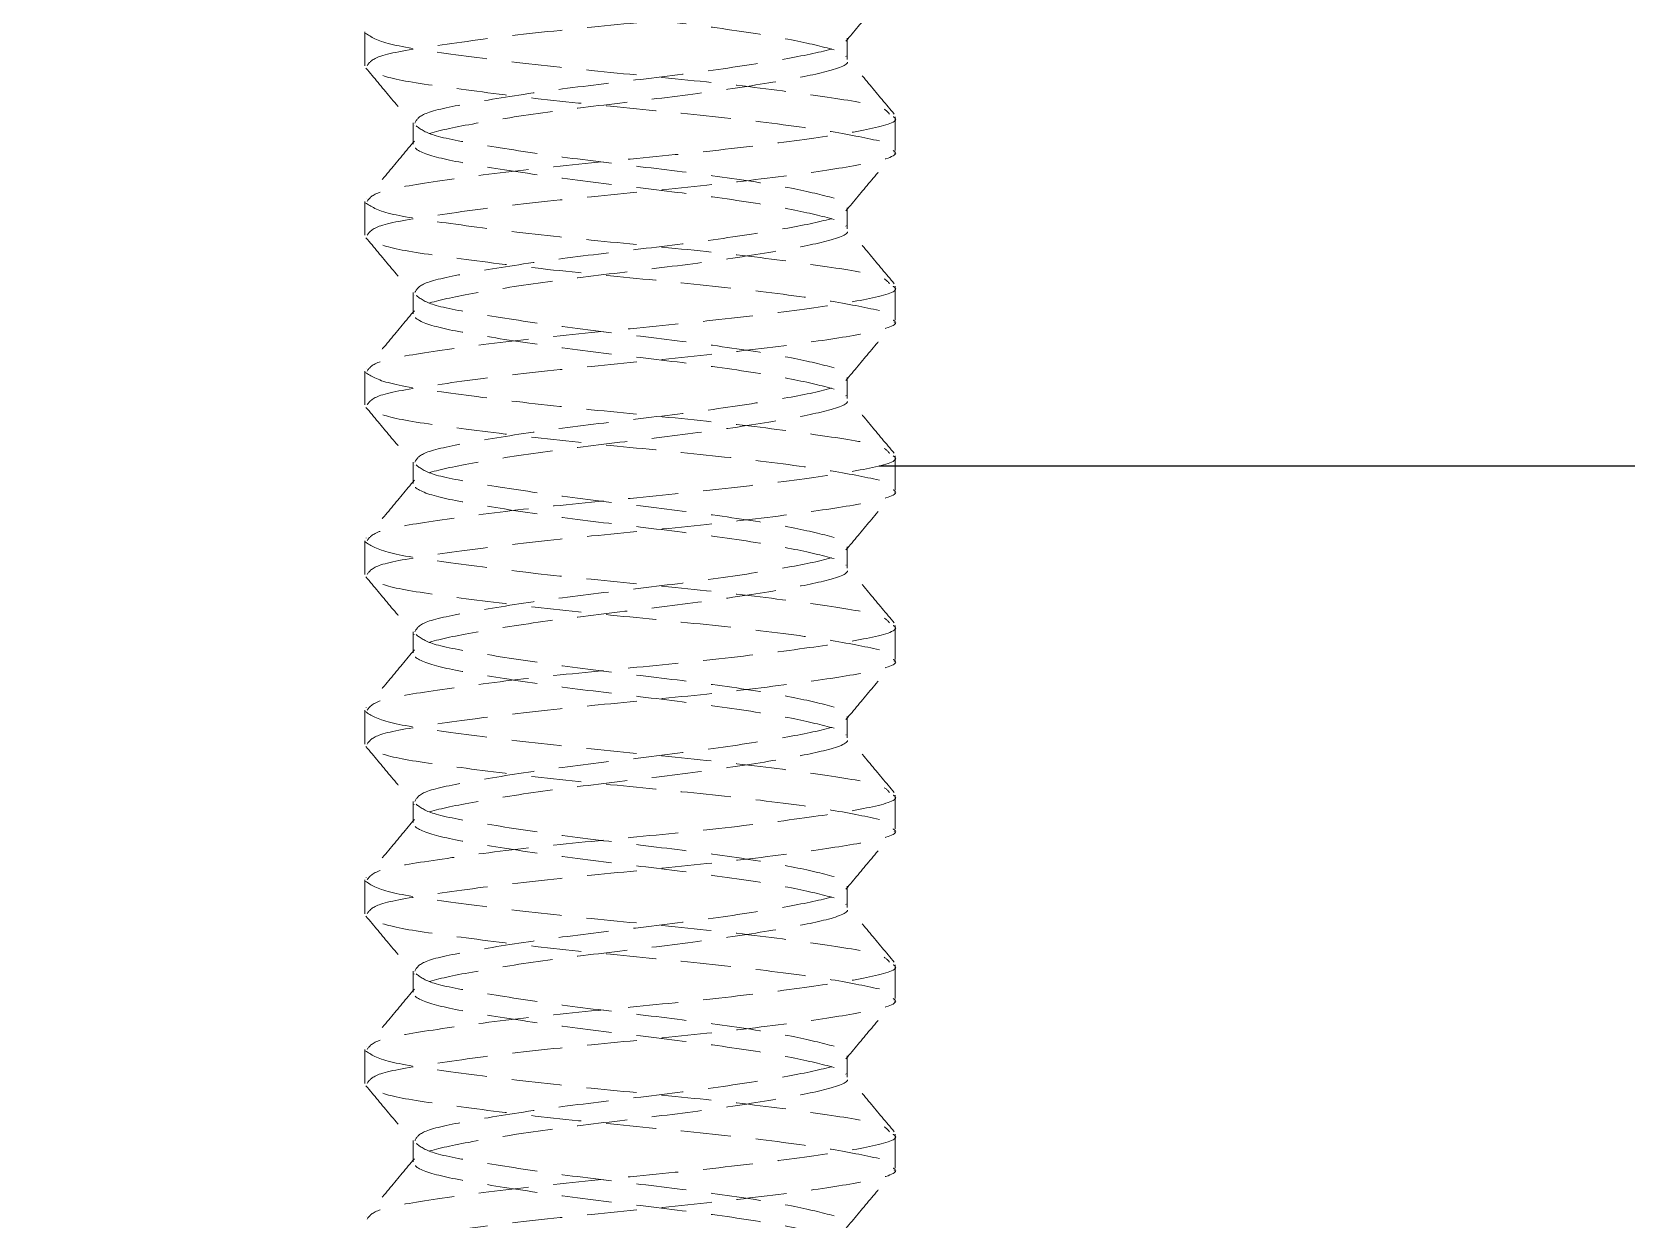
# Model space of a CAD drawing. Header units: feet. Extents: x 3965 to 4565, y 17056 to 17261.
# Drawn here: x 4391.91 to 4399.86, y 17110.84 to 17116.77 of the extents above; entities that cross this region are included whole.
import ezdxf

# ---------------------------------------------------------------- set-up
doc = ezdxf.new("R2010")
doc.units = ezdxf.units.FT
doc.header["$MEASUREMENT"] = 0
doc.linetypes.add('HIDDEN', pattern=[0.375, 0.25, -0.125])
doc.styles.add('PAPER SPACE TXT', font='technic_.ttf', dxfattribs={"height": 0.125})
doc.dimstyles.new('PAPER SPACE', dxfattribs={"dimscale": 0, "dimtxt": 0.125, "dimasz": 0.125, "dimexe": 0, "dimexo": 0.020508, "dimgap": 0.041992, "dimtad": 1, "dimdec": 4, "dimzin": 3, "dimdsep": 46, "dimlunit": 4, "dimtxsty": 'PAPER SPACE TXT', "dimcen": 0.125, "dimclrd": 1, "dimclre": 1, "dimclrt": 7, "dimadec": 0, "dimazin": 0, "dimtfac": 1, "dimtdec": 4, "dimtofl": 0, "dimtmove": 2, "dimatfit": 3, "dimfxl": 1, "dimfrac": 2, "dimtolj": 1, "dimtzin": 0, "dimarcsym": 1})

msp = doc.modelspace()

# ---------------------------------------------------------------- linework, layer by layer
at = {"color": 7, "linetype": 'HIDDEN', "lineweight": 0}
for p, q in [((4393.5711, 17116.7719), (4393.5711, 17116.603)), ((4395.9772, 17116.6347), (4395.9772, 17116.7405)), ((4393.8111, 17116.3172), (4393.8111, 17116.2113)), ((4396.2172, 17116.1796), (4396.2172, 17116.3485)), ((4393.5711, 17115.9252), (4393.5711, 17115.7563)), ((4395.9772, 17115.7879), (4395.9772, 17115.8938)), ((4393.8111, 17115.4704), (4393.8111, 17115.3646)), ((4396.2172, 17115.3329), (4396.2172, 17115.5018)), ((4393.5711, 17115.0784), (4393.5711, 17114.9095)), ((4395.9772, 17114.9412), (4395.9772, 17115.0471)), ((4396.2172, 17114.4862), (4396.2172, 17114.6551)), ((4393.8111, 17114.6237), (4393.8111, 17114.5178)), ((4393.5711, 17114.2317), (4393.5711, 17114.0628)), ((4395.9772, 17114.0945), (4395.9772, 17114.2003)), ((4393.8111, 17113.7769), (4393.8111, 17113.6711)), ((4396.2172, 17113.6394), (4396.2172, 17113.8083)), ((4393.5711, 17113.385), (4393.5711, 17113.2161)), ((4395.9772, 17113.2477), (4395.9772, 17113.3536)), ((4393.8111, 17112.9302), (4393.8111, 17112.8244)), ((4396.2172, 17112.7927), (4396.2172, 17112.9616)), ((4393.5711, 17112.5382), (4393.5711, 17112.3693)), ((4395.9772, 17112.401), (4395.9772, 17112.5068)), ((4396.2172, 17111.9459), (4396.2172, 17112.1149)), ((4393.8111, 17112.0835), (4393.8111, 17111.9776)), ((4393.5711, 17111.6915), (4393.5711, 17111.5226)), ((4395.9772, 17111.5543), (4395.9772, 17111.6601)), ((4393.8111, 17111.2367), (4393.8111, 17111.1309)), ((4396.2172, 17111.0992), (4396.2172, 17111.2681))]:
    msp.add_line(p, q, dxfattribs=at)
at = {"color": 1}
msp.add_line((4396.1361, 17114.6055), (4415.2464, 17114.6055), dxfattribs=at)
at = {"color": 7, "linetype": 'HIDDEN', "lineweight": 0}
for points, knots in [([(4395.9121, 17116.6825), (4395.85, 17116.6986), (4395.7232, 17116.7314), (4395.3671, 17116.7885), (4394.9481, 17116.8397), (4394.5179, 17116.8908), (4394.1478, 17116.9483), (4393.8893, 17116.9961), (4393.7836, 17117.0514), (4393.8484, 17117.1066), (4394.0722, 17117.1544), (4394.4192, 17117.212), (4394.8409, 17117.263), (4395.2696, 17117.3141), (4395.6433, 17117.3717), (4395.889, 17117.4193), (4395.9981, 17117.4589), (4395.9709, 17117.4793), (4395.9679, 17117.4816)], [0, 0, 0, 0, 0.064689, 0.132114, 0.197768, 0.263423, 0.330848, 0.395537, 0.462361, 0.529185, 0.593874, 0.661299, 0.726953, 0.792608, 0.860033, 0.924722, 0.991546, 1, 1, 1, 1]), ([(4393.582, 17116.603), (4393.5931, 17116.6194), (4393.6165, 17116.6537), (4393.8932, 17116.6994), (4394.3132, 17116.7571), (4394.8294, 17116.8081), (4395.3526, 17116.8592), (4395.8094, 17116.9169), (4396.1092, 17116.9644), (4396.2427, 17117.0039), (4396.2098, 17117.0242), (4396.2063, 17117.0264)], [0, 0, 0, 0, 0.111087, 0.233357, 0.360745, 0.484822, 0.608899, 0.736287, 0.858558, 0.984822, 1, 1, 1, 1]), ([(4395.971, 17116.7256), (4396.0113, 17116.7738), (4396.0917, 17116.8702), (4396.1722, 17116.9666), (4396.2125, 17117.0148)], [0, 0, 0, 0, 0.499869, 1, 1, 1, 1]), ([(4393.5726, 17116.7654), (4393.6013, 17116.7468), (4393.6576, 17116.7101), (4393.9848, 17116.6624), (4394.4342, 17116.6048), (4394.9592, 17116.5537), (4395.4755, 17116.5026), (4395.8932, 17116.4449), (4396.1551, 17116.4031), (4396.1787, 17116.3732), (4396.1882, 17116.3612)], [0, 0, 0, 0, 0.132135, 0.260089, 0.3934, 0.523245, 0.65309, 0.786401, 0.914355, 1, 1, 1, 1]), ([(4393.8199, 17116.3169), (4393.829, 17116.3333), (4393.8481, 17116.3677), (4394.0749, 17116.4135), (4394.4185, 17116.4711), (4394.8411, 17116.5222), (4395.2695, 17116.5732), (4395.6433, 17116.6309), (4395.8888, 17116.6784), (4395.998, 17116.7179), (4395.9712, 17116.7381), (4395.9684, 17116.7403)], [0, 0, 0, 0, 0.111294, 0.233537, 0.36095, 0.485017, 0.609084, 0.736497, 0.85874, 0.985017, 1, 1, 1, 1]), ([(4395.9121, 17115.8358), (4395.85, 17115.8518), (4395.7232, 17115.8846), (4395.3671, 17115.9418), (4394.9481, 17115.993), (4394.5179, 17116.044), (4394.1478, 17116.1016), (4393.8893, 17116.1494), (4393.7836, 17116.2046), (4393.8484, 17116.2598), (4394.0722, 17116.3076), (4394.4192, 17116.3652), (4394.8409, 17116.4163), (4395.2696, 17116.4674), (4395.6433, 17116.525), (4395.889, 17116.5726), (4395.9981, 17116.6122), (4395.9709, 17116.6326), (4395.9679, 17116.6349)], [0, 0, 0, 0, 0.064689, 0.132114, 0.197768, 0.263423, 0.330848, 0.395537, 0.462361, 0.529185, 0.593874, 0.661299, 0.726953, 0.792608, 0.860033, 0.924722, 0.991546, 1, 1, 1, 1]), ([(4396.2119, 17116.3614), (4396.1716, 17116.4095), (4396.0912, 17116.5057), (4396.0109, 17116.602), (4395.9707, 17116.6501)], [0, 0, 0, 0, 0.500108, 1, 1, 1, 1]), ([(4393.5763, 17116.5908), (4393.6164, 17116.5427), (4393.6968, 17116.4465), (4393.7771, 17116.3503), (4393.8172, 17116.3022)], [0, 0, 0, 0, 0.500091, 1, 1, 1, 1]), ([(4396.1376, 17116.2276), (4396.0618, 17116.2437), (4395.9071, 17116.2764), (4395.4718, 17116.3336), (4394.9602, 17116.3848), (4394.4337, 17116.4358), (4393.9855, 17116.4935), (4393.6667, 17116.5395), (4393.612, 17116.5742), (4393.5857, 17116.5908)], [0, 0, 0, 0, 0.1420552, 0.290056, 0.4342099, 0.5783639, 0.7263646, 0.8684198, 1, 1, 1, 1]), ([(4396.2063, 17116.3485), (4396.2098, 17116.3464), (4396.2427, 17116.326), (4396.1092, 17116.2866), (4395.8094, 17116.239), (4395.3526, 17116.1814), (4394.8294, 17116.1303), (4394.3132, 17116.0792), (4393.8932, 17116.0216), (4393.6165, 17115.9759), (4393.5931, 17115.9415), (4393.582, 17115.9252)], [0, 0, 0, 0, 0.015178, 0.141442, 0.263713, 0.391101, 0.515178, 0.639255, 0.766643, 0.888913, 1, 1, 1, 1]), ([(4393.8175, 17116.2267), (4393.7774, 17116.1786), (4393.6971, 17116.0823), (4393.6166, 17115.9861), (4393.5764, 17115.938)], [0, 0, 0, 0, 0.499902, 1, 1, 1, 1]), ([(4395.9121, 17115.9416), (4395.85, 17115.9577), (4395.7233, 17115.9905), (4395.3671, 17116.0476), (4394.9482, 17116.0988), (4394.5171, 17116.1499), (4394.1506, 17116.2075), (4393.8914, 17116.253), (4393.847, 17116.2872), (4393.826, 17116.3033)], [0, 0, 0, 0, 0.142624, 0.29128, 0.436033, 0.580785, 0.729441, 0.872065, 1, 1, 1, 1]), ([(4393.582, 17115.7563), (4393.5931, 17115.7726), (4393.6165, 17115.807), (4393.8932, 17115.8527), (4394.3132, 17115.9103), (4394.8294, 17115.9614), (4395.3526, 17116.0125), (4395.8094, 17116.0701), (4396.1092, 17116.1177), (4396.2427, 17116.1571), (4396.2098, 17116.1775), (4396.2063, 17116.1796)], [0, 0, 0, 0, 0.111087, 0.233357, 0.360745, 0.484822, 0.608899, 0.736287, 0.858558, 0.984822, 1, 1, 1, 1]), ([(4395.971, 17115.8788), (4396.0113, 17115.927), (4396.0917, 17116.0235), (4396.1722, 17116.1198), (4396.2125, 17116.168)], [0, 0, 0, 0, 0.4998643, 1, 1, 1, 1]), ([(4393.5726, 17115.9186), (4393.6013, 17115.9), (4393.6576, 17115.8634), (4393.9848, 17115.8156), (4394.4342, 17115.758), (4394.9592, 17115.7069), (4395.4755, 17115.6559), (4395.8932, 17115.5982), (4396.1551, 17115.5564), (4396.1787, 17115.5264), (4396.1882, 17115.5144)], [0, 0, 0, 0, 0.132135, 0.26009, 0.3934, 0.523245, 0.65309, 0.7864, 0.914355, 1, 1, 1, 1]), ([(4393.8199, 17115.4702), (4393.829, 17115.4866), (4393.8481, 17115.5209), (4394.0749, 17115.5667), (4394.4185, 17115.6243), (4394.8411, 17115.6754), (4395.2695, 17115.7265), (4395.6433, 17115.7841), (4395.8888, 17115.8317), (4395.998, 17115.8711), (4395.9712, 17115.8914), (4395.9684, 17115.8936)], [0, 0, 0, 0, 0.111294, 0.233537, 0.36095, 0.485017, 0.609084, 0.736497, 0.85874, 0.985017, 1, 1, 1, 1]), ([(4395.9121, 17114.989), (4395.85, 17115.0051), (4395.7232, 17115.0379), (4395.3671, 17115.095), (4394.9481, 17115.1462), (4394.5179, 17115.1973), (4394.1478, 17115.2549), (4393.8893, 17115.3027), (4393.7836, 17115.3579), (4393.8484, 17115.4131), (4394.0722, 17115.4609), (4394.4192, 17115.5185), (4394.8409, 17115.5696), (4395.2696, 17115.6206), (4395.6433, 17115.6783), (4395.889, 17115.7259), (4395.9981, 17115.7654), (4395.9709, 17115.7859), (4395.9679, 17115.7881)], [0, 0, 0, 0, 0.064689, 0.132114, 0.197768, 0.263423, 0.330848, 0.395537, 0.462361, 0.529185, 0.593874, 0.661299, 0.726953, 0.792608, 0.860033, 0.924722, 0.991546, 1, 1, 1, 1]), ([(4396.2119, 17115.5146), (4396.1716, 17115.5628), (4396.0912, 17115.659), (4396.0109, 17115.7552), (4395.9707, 17115.8034)], [0, 0, 0, 0, 0.500098, 1, 1, 1, 1]), ([(4393.5763, 17115.7441), (4393.6164, 17115.696), (4393.6968, 17115.5998), (4393.7771, 17115.5036), (4393.8172, 17115.4555)], [0, 0, 0, 0, 0.500086, 1, 1, 1, 1]), ([(4396.1376, 17115.3809), (4396.0618, 17115.3969), (4395.9071, 17115.4297), (4395.4718, 17115.4869), (4394.9602, 17115.5381), (4394.4337, 17115.5891), (4393.9855, 17115.6467), (4393.6667, 17115.6928), (4393.612, 17115.7274), (4393.5857, 17115.7441)], [0, 0, 0, 0, 0.142055, 0.290056, 0.43421, 0.578364, 0.726365, 0.86842, 1, 1, 1, 1]), ([(4396.2063, 17115.5018), (4396.2098, 17115.4996), (4396.2427, 17115.4793), (4396.1092, 17115.4399), (4395.8094, 17115.3923), (4395.3526, 17115.3346), (4394.8294, 17115.2836), (4394.3132, 17115.2325), (4393.8932, 17115.1749), (4393.6165, 17115.1291), (4393.5931, 17115.0948), (4393.582, 17115.0784)], [0, 0, 0, 0, 0.015178, 0.141442, 0.263713, 0.391101, 0.515178, 0.639255, 0.766642, 0.888913, 1, 1, 1, 1]), ([(4395.9121, 17115.0949), (4395.85, 17115.1109), (4395.7233, 17115.1437), (4395.3671, 17115.2009), (4394.9482, 17115.2521), (4394.5171, 17115.3031), (4394.1506, 17115.3607), (4393.8914, 17115.4063), (4393.847, 17115.4404), (4393.826, 17115.4565)], [0, 0, 0, 0, 0.142624, 0.29128, 0.436033, 0.580786, 0.729441, 0.872065, 1, 1, 1, 1]), ([(4393.8175, 17115.38), (4393.7774, 17115.3319), (4393.6971, 17115.2356), (4393.6166, 17115.1394), (4393.5764, 17115.0913)], [0, 0, 0, 0, 0.499897, 1, 1, 1, 1]), ([(4393.582, 17114.9095), (4393.5931, 17114.9259), (4393.6165, 17114.9602), (4393.8932, 17115.006), (4394.3132, 17115.0636), (4394.8294, 17115.1147), (4395.3526, 17115.1657), (4395.8094, 17115.2234), (4396.1092, 17115.2709), (4396.2427, 17115.3104), (4396.2098, 17115.3307), (4396.2063, 17115.3329)], [0, 0, 0, 0, 0.111087, 0.233357, 0.360745, 0.484822, 0.608899, 0.736287, 0.858558, 0.984822, 1, 1, 1, 1]), ([(4395.971, 17115.0321), (4396.0113, 17115.0803), (4396.0917, 17115.1767), (4396.1722, 17115.2731), (4396.2125, 17115.3213)], [0, 0, 0, 0, 0.499874, 1, 1, 1, 1]), ([(4393.5726, 17115.0719), (4393.6013, 17115.0533), (4393.6576, 17115.0167), (4393.9848, 17114.9689), (4394.4342, 17114.9113), (4394.9592, 17114.8602), (4395.4755, 17114.8091), (4395.8932, 17114.7514), (4396.1551, 17114.7096), (4396.1787, 17114.6797), (4396.1882, 17114.6677)], [0, 0, 0, 0, 0.132135, 0.260089, 0.3934, 0.523245, 0.65309, 0.786401, 0.914355, 1, 1, 1, 1]), ([(4393.8199, 17114.6235), (4393.829, 17114.6398), (4393.8481, 17114.6742), (4394.0749, 17114.72), (4394.4185, 17114.7776), (4394.8411, 17114.8287), (4395.2695, 17114.8797), (4395.6433, 17114.9374), (4395.8888, 17114.985), (4395.998, 17115.0244), (4395.9712, 17115.0447), (4395.9684, 17115.0468)], [0, 0, 0, 0, 0.111294, 0.233537, 0.36095, 0.485017, 0.609084, 0.736497, 0.85874, 0.985017, 1, 1, 1, 1]), ([(4396.2119, 17114.6679), (4396.1716, 17114.716), (4396.0912, 17114.8122), (4396.0109, 17114.9085), (4395.9707, 17114.9566)], [0, 0, 0, 0, 0.500108, 1, 1, 1, 1]), ([(4393.5763, 17114.8973), (4393.6164, 17114.8492), (4393.6968, 17114.753), (4393.7771, 17114.6568), (4393.8172, 17114.6087)], [0, 0, 0, 0, 0.500091, 1, 1, 1, 1]), ([(4396.1376, 17114.5341), (4396.0618, 17114.5502), (4395.9071, 17114.583), (4395.4718, 17114.6401), (4394.9602, 17114.6913), (4394.4337, 17114.7424), (4393.9855, 17114.8), (4393.6667, 17114.846), (4393.612, 17114.8807), (4393.5857, 17114.8974)], [0, 0, 0, 0, 0.1420552, 0.290056, 0.4342099, 0.5783639, 0.7263646, 0.8684198, 1, 1, 1, 1]), ([(4395.9121, 17114.1423), (4395.85, 17114.1583), (4395.7232, 17114.1911), (4395.3671, 17114.2483), (4394.9481, 17114.2995), (4394.5179, 17114.3505), (4394.1478, 17114.4081), (4393.8893, 17114.4559), (4393.7836, 17114.5111), (4393.8484, 17114.5664), (4394.0722, 17114.6142), (4394.4192, 17114.6717), (4394.8409, 17114.7228), (4395.2696, 17114.7739), (4395.6433, 17114.8315), (4395.889, 17114.8791), (4395.9981, 17114.9187), (4395.9709, 17114.9391), (4395.9679, 17114.9414)], [0, 0, 0, 0, 0.064689, 0.132114, 0.197768, 0.263423, 0.330848, 0.395537, 0.462361, 0.529185, 0.593874, 0.661299, 0.726953, 0.792608, 0.860033, 0.924722, 0.991546, 1, 1, 1, 1]), ([(4396.2063, 17114.6551), (4396.2098, 17114.6529), (4396.2427, 17114.6326), (4396.1092, 17114.5931), (4395.8094, 17114.5456), (4395.3526, 17114.4879), (4394.8294, 17114.4368), (4394.3132, 17114.3858), (4393.8932, 17114.3281), (4393.6165, 17114.2824), (4393.5931, 17114.2481), (4393.582, 17114.2317)], [0, 0, 0, 0, 0.015178, 0.141442, 0.263713, 0.391101, 0.515178, 0.639255, 0.766643, 0.888913, 1, 1, 1, 1]), ([(4395.9121, 17114.2481), (4395.85, 17114.2642), (4395.7233, 17114.297), (4395.3671, 17114.3541), (4394.9482, 17114.4053), (4394.5171, 17114.4564), (4394.1506, 17114.514), (4393.8914, 17114.5596), (4393.847, 17114.5937), (4393.826, 17114.6098)], [0, 0, 0, 0, 0.142624, 0.29128, 0.436033, 0.580785, 0.729441, 0.872065, 1, 1, 1, 1]), ([(4393.8175, 17114.5333), (4393.7774, 17114.4851), (4393.6971, 17114.3889), (4393.6166, 17114.2927), (4393.5764, 17114.2445)], [0, 0, 0, 0, 0.499902, 1, 1, 1, 1]), ([(4393.582, 17114.0628), (4393.5931, 17114.0791), (4393.6165, 17114.1135), (4393.8932, 17114.1592), (4394.3132, 17114.2168), (4394.8294, 17114.2679), (4395.3526, 17114.319), (4395.8094, 17114.3766), (4396.1092, 17114.4242), (4396.2427, 17114.4636), (4396.2098, 17114.484), (4396.2063, 17114.4862)], [0, 0, 0, 0, 0.111087, 0.233357, 0.360745, 0.484822, 0.608899, 0.736287, 0.858558, 0.984822, 1, 1, 1, 1]), ([(4395.971, 17114.1854), (4396.0113, 17114.2336), (4396.0917, 17114.33), (4396.1722, 17114.4264), (4396.2125, 17114.4745)], [0, 0, 0, 0, 0.4998643, 1, 1, 1, 1]), ([(4393.5726, 17114.2252), (4393.6013, 17114.2065), (4393.6576, 17114.1699), (4393.9848, 17114.1221), (4394.4342, 17114.0645), (4394.9592, 17114.0135), (4395.4755, 17113.9624), (4395.8932, 17113.9047), (4396.1551, 17113.8629), (4396.1787, 17113.833), (4396.1882, 17113.821)], [0, 0, 0, 0, 0.1321348, 0.2600896, 0.3933997, 0.523245, 0.6530903, 0.7864005, 0.9143554, 1, 1, 1, 1]), ([(4393.8199, 17113.7767), (4393.829, 17113.7931), (4393.8481, 17113.8274), (4394.0749, 17113.8733), (4394.4185, 17113.9308), (4394.8411, 17113.9819), (4395.2695, 17114.033), (4395.6433, 17114.0906), (4395.8888, 17114.1382), (4395.998, 17114.1776), (4395.9712, 17114.1979), (4395.9684, 17114.2001)], [0, 0, 0, 0, 0.111294, 0.233537, 0.36095, 0.485017, 0.609084, 0.736497, 0.85874, 0.985017, 1, 1, 1, 1]), ([(4395.9121, 17113.2956), (4395.85, 17113.3116), (4395.7232, 17113.3444), (4395.3671, 17113.4015), (4394.9481, 17113.4527), (4394.5179, 17113.5038), (4394.1478, 17113.5614), (4393.8893, 17113.6092), (4393.7836, 17113.6644), (4393.8484, 17113.7196), (4394.0722, 17113.7674), (4394.4192, 17113.825), (4394.8409, 17113.8761), (4395.2696, 17113.9272), (4395.6433, 17113.9848), (4395.889, 17114.0324), (4395.9981, 17114.0719), (4395.9709, 17114.0924), (4395.9679, 17114.0947)], [0, 0, 0, 0, 0.064689, 0.132114, 0.197768, 0.263423, 0.330848, 0.395537, 0.462361, 0.529185, 0.593874, 0.661299, 0.726953, 0.792608, 0.860033, 0.924722, 0.991546, 1, 1, 1, 1]), ([(4396.2119, 17113.8212), (4396.1716, 17113.8693), (4396.0912, 17113.9655), (4396.0109, 17114.0618), (4395.9707, 17114.1099)], [0, 0, 0, 0, 0.500098, 1, 1, 1, 1]), ([(4393.5763, 17114.0506), (4393.6164, 17114.0025), (4393.6968, 17113.9063), (4393.7771, 17113.8101), (4393.8172, 17113.762)], [0, 0, 0, 0, 0.500086, 1, 1, 1, 1]), ([(4396.1376, 17113.6874), (4396.0618, 17113.7034), (4395.9071, 17113.7362), (4395.4718, 17113.7934), (4394.9602, 17113.8446), (4394.4337, 17113.8956), (4393.9855, 17113.9533), (4393.6667, 17113.9993), (4393.612, 17114.0339), (4393.5857, 17114.0506)], [0, 0, 0, 0, 0.142055, 0.290056, 0.43421, 0.578364, 0.726365, 0.86842, 1, 1, 1, 1]), ([(4396.2063, 17113.8083), (4396.2098, 17113.8062), (4396.2427, 17113.7858), (4396.1092, 17113.7464), (4395.8094, 17113.6988), (4395.3526, 17113.6412), (4394.8294, 17113.5901), (4394.3132, 17113.539), (4393.8932, 17113.4814), (4393.6165, 17113.4356), (4393.5931, 17113.4013), (4393.582, 17113.385)], [0, 0, 0, 0, 0.015178, 0.141442, 0.263713, 0.391101, 0.515178, 0.639255, 0.766642, 0.888913, 1, 1, 1, 1]), ([(4395.9121, 17113.4014), (4395.85, 17113.4174), (4395.7233, 17113.4502), (4395.3671, 17113.5074), (4394.9482, 17113.5586), (4394.5171, 17113.6096), (4394.1506, 17113.6672), (4393.8914, 17113.7128), (4393.847, 17113.7469), (4393.826, 17113.7631)], [0, 0, 0, 0, 0.142624, 0.29128, 0.436033, 0.580786, 0.729441, 0.872065, 1, 1, 1, 1]), ([(4393.8175, 17113.6865), (4393.7774, 17113.6384), (4393.6971, 17113.5421), (4393.6166, 17113.4459), (4393.5764, 17113.3978)], [0, 0, 0, 0, 0.499897, 1, 1, 1, 1]), ([(4393.582, 17113.2161), (4393.5931, 17113.2324), (4393.6165, 17113.2667), (4393.8932, 17113.3125), (4394.3132, 17113.3701), (4394.8294, 17113.4212), (4395.3526, 17113.4722), (4395.8094, 17113.5299), (4396.1092, 17113.5775), (4396.2427, 17113.6169), (4396.2098, 17113.6372), (4396.2063, 17113.6394)], [0, 0, 0, 0, 0.111087, 0.233357, 0.360745, 0.484822, 0.608899, 0.736287, 0.858558, 0.984822, 1, 1, 1, 1]), ([(4395.971, 17113.3386), (4396.0113, 17113.3868), (4396.0917, 17113.4833), (4396.1722, 17113.5796), (4396.2125, 17113.6278)], [0, 0, 0, 0, 0.499874, 1, 1, 1, 1]), ([(4393.5726, 17113.3784), (4393.6013, 17113.3598), (4393.6576, 17113.3232), (4393.9848, 17113.2754), (4394.4342, 17113.2178), (4394.9592, 17113.1667), (4395.4755, 17113.1157), (4395.8932, 17113.058), (4396.1551, 17113.0162), (4396.1787, 17112.9862), (4396.1882, 17112.9742)], [0, 0, 0, 0, 0.132135, 0.260089, 0.3934, 0.523245, 0.65309, 0.786401, 0.914355, 1, 1, 1, 1]), ([(4393.8199, 17112.93), (4393.829, 17112.9463), (4393.8481, 17112.9807), (4394.0749, 17113.0265), (4394.4185, 17113.0841), (4394.8411, 17113.1352), (4395.2695, 17113.1863), (4395.6433, 17113.2439), (4395.8888, 17113.2915), (4395.998, 17113.3309), (4395.9712, 17113.3512), (4395.9684, 17113.3533)], [0, 0, 0, 0, 0.111294, 0.233537, 0.36095, 0.485017, 0.609084, 0.736497, 0.85874, 0.985017, 1, 1, 1, 1]), ([(4396.1376, 17112.8406), (4396.0618, 17112.8567), (4395.9071, 17112.8895), (4395.4718, 17112.9466), (4394.9602, 17112.9978), (4394.4337, 17113.0489), (4393.9855, 17113.1065), (4393.6667, 17113.1525), (4393.612, 17113.1872), (4393.5857, 17113.2039)], [0, 0, 0, 0, 0.1420552, 0.290056, 0.4342099, 0.5783639, 0.7263646, 0.8684198, 1, 1, 1, 1]), ([(4395.9121, 17112.4488), (4395.85, 17112.4649), (4395.7232, 17112.4977), (4395.3671, 17112.5548), (4394.9481, 17112.606), (4394.5179, 17112.6571), (4394.1478, 17112.7146), (4393.8893, 17112.7624), (4393.7836, 17112.8177), (4393.8484, 17112.8729), (4394.0722, 17112.9207), (4394.4192, 17112.9783), (4394.8409, 17113.0294), (4395.2696, 17113.0804), (4395.6433, 17113.1381), (4395.889, 17113.1856), (4395.9981, 17113.2252), (4395.9709, 17113.2456), (4395.9679, 17113.2479)], [0, 0, 0, 0, 0.0646892, 0.132114, 0.1977685, 0.263423, 0.3308477, 0.3955368, 0.4623609, 0.529185, 0.5938741, 0.6612989, 0.7269535, 0.7926079, 0.8600328, 0.9247219, 0.9915459, 1, 1, 1, 1]), ([(4396.2119, 17112.9744), (4396.1716, 17113.0225), (4396.0912, 17113.1188), (4396.0109, 17113.215), (4395.9707, 17113.2631)], [0, 0, 0, 0, 0.500108, 1, 1, 1, 1]), ([(4393.5763, 17113.2038), (4393.6164, 17113.1557), (4393.6968, 17113.0596), (4393.7771, 17112.9634), (4393.8172, 17112.9153)], [0, 0, 0, 0, 0.500086, 1, 1, 1, 1]), ([(4396.2063, 17112.9616), (4396.2098, 17112.9594), (4396.2427, 17112.9391), (4396.1092, 17112.8996), (4395.8094, 17112.8521), (4395.3526, 17112.7944), (4394.8294, 17112.7434), (4394.3132, 17112.6923), (4393.8932, 17112.6347), (4393.6165, 17112.5889), (4393.5931, 17112.5546), (4393.582, 17112.5382)], [0, 0, 0, 0, 0.015178, 0.141442, 0.263713, 0.391101, 0.515178, 0.639255, 0.766643, 0.888913, 1, 1, 1, 1]), ([(4395.9121, 17112.5547), (4395.85, 17112.5707), (4395.7233, 17112.6035), (4395.3671, 17112.6606), (4394.9482, 17112.7119), (4394.5171, 17112.7629), (4394.1506, 17112.8205), (4393.8914, 17112.8661), (4393.847, 17112.9002), (4393.826, 17112.9163)], [0, 0, 0, 0, 0.142624, 0.29128, 0.436033, 0.580785, 0.729441, 0.872065, 1, 1, 1, 1]), ([(4393.8175, 17112.8398), (4393.7774, 17112.7917), (4393.6971, 17112.6954), (4393.6166, 17112.5992), (4393.5764, 17112.5511)], [0, 0, 0, 0, 0.499902, 1, 1, 1, 1]), ([(4393.582, 17112.3693), (4393.5931, 17112.3857), (4393.6165, 17112.42), (4393.8932, 17112.4657), (4394.3132, 17112.5234), (4394.8294, 17112.5744), (4395.3526, 17112.6255), (4395.8094, 17112.6832), (4396.1092, 17112.7307), (4396.2427, 17112.7702), (4396.2098, 17112.7905), (4396.2063, 17112.7927)], [0, 0, 0, 0, 0.111087, 0.233358, 0.360745, 0.484822, 0.608899, 0.736287, 0.858558, 0.984822, 1, 1, 1, 1]), ([(4395.971, 17112.4919), (4396.0113, 17112.5401), (4396.0917, 17112.6365), (4396.1722, 17112.7329), (4396.2125, 17112.7811)], [0, 0, 0, 0, 0.4998643, 1, 1, 1, 1]), ([(4393.5726, 17112.5317), (4393.6013, 17112.5131), (4393.6576, 17112.4764), (4393.9848, 17112.4287), (4394.4342, 17112.3711), (4394.9592, 17112.32), (4395.4755, 17112.2689), (4395.8932, 17112.2112), (4396.1551, 17112.1694), (4396.1787, 17112.1395), (4396.1882, 17112.1275)], [0, 0, 0, 0, 0.1321348, 0.2600896, 0.3933997, 0.523245, 0.6530903, 0.7864005, 0.9143554, 1, 1, 1, 1]), ([(4393.8199, 17112.0832), (4393.829, 17112.0996), (4393.8481, 17112.134), (4394.0749, 17112.1798), (4394.4185, 17112.2374), (4394.8411, 17112.2884), (4395.2695, 17112.3395), (4395.6433, 17112.3972), (4395.8888, 17112.4448), (4395.998, 17112.4841), (4395.9712, 17112.5045), (4395.9684, 17112.5066)], [0, 0, 0, 0, 0.111294, 0.233537, 0.36095, 0.485017, 0.609084, 0.736497, 0.85874, 0.985017, 1, 1, 1, 1]), ([(4396.2119, 17112.1277), (4396.1716, 17112.1758), (4396.0912, 17112.272), (4396.0109, 17112.3683), (4395.9707, 17112.4164)], [0, 0, 0, 0, 0.500098, 1, 1, 1, 1]), ([(4393.5763, 17112.3571), (4393.6164, 17112.309), (4393.6968, 17112.2128), (4393.7771, 17112.1166), (4393.8172, 17112.0685)], [0, 0, 0, 0, 0.500086, 1, 1, 1, 1]), ([(4396.1376, 17111.9939), (4396.0618, 17112.01), (4395.9071, 17112.0427), (4395.4718, 17112.0999), (4394.9602, 17112.1511), (4394.4337, 17112.2021), (4393.9855, 17112.2598), (4393.6667, 17112.3058), (4393.612, 17112.3405), (4393.5857, 17112.3571)], [0, 0, 0, 0, 0.142055, 0.290056, 0.43421, 0.578364, 0.726365, 0.86842, 1, 1, 1, 1]), ([(4395.9121, 17111.6021), (4395.85, 17111.6181), (4395.7232, 17111.6509), (4395.3671, 17111.7081), (4394.9481, 17111.7593), (4394.5179, 17111.8103), (4394.1478, 17111.8679), (4393.8893, 17111.9157), (4393.7836, 17111.9709), (4393.8484, 17112.0261), (4394.0722, 17112.074), (4394.4192, 17112.1315), (4394.8409, 17112.1826), (4395.2696, 17112.2337), (4395.6433, 17112.2913), (4395.889, 17112.3389), (4395.9981, 17112.3784), (4395.9709, 17112.3989), (4395.9679, 17112.4012)], [0, 0, 0, 0, 0.064689, 0.132114, 0.197768, 0.263423, 0.330848, 0.395537, 0.462361, 0.529185, 0.593874, 0.661299, 0.726953, 0.792608, 0.860033, 0.924722, 0.991546, 1, 1, 1, 1]), ([(4396.2063, 17112.1149), (4396.2098, 17112.1127), (4396.2427, 17112.0923), (4396.1092, 17112.0529), (4395.8094, 17112.0053), (4395.3526, 17111.9477), (4394.8294, 17111.8966), (4394.3132, 17111.8455), (4393.8932, 17111.7879), (4393.6165, 17111.7422), (4393.5931, 17111.7078), (4393.582, 17111.6915)], [0, 0, 0, 0, 0.015178, 0.141442, 0.263713, 0.391101, 0.515178, 0.639255, 0.766642, 0.888913, 1, 1, 1, 1]), ([(4395.9121, 17111.7079), (4395.85, 17111.724), (4395.7233, 17111.7568), (4395.3671, 17111.8139), (4394.9482, 17111.8651), (4394.5171, 17111.9162), (4394.1506, 17111.9738), (4393.8914, 17112.0193), (4393.847, 17112.0535), (4393.826, 17112.0696)], [0, 0, 0, 0, 0.142624, 0.29128, 0.436033, 0.580786, 0.729441, 0.872065, 1, 1, 1, 1]), ([(4393.8175, 17111.993), (4393.7774, 17111.9449), (4393.6971, 17111.8486), (4393.6166, 17111.7524), (4393.5764, 17111.7043)], [0, 0, 0, 0, 0.499892, 1, 1, 1, 1]), ([(4393.582, 17111.5226), (4393.5931, 17111.5389), (4393.6165, 17111.5733), (4393.8932, 17111.619), (4394.3132, 17111.6766), (4394.8294, 17111.7277), (4395.3526, 17111.7788), (4395.8094, 17111.8364), (4396.1092, 17111.884), (4396.2427, 17111.9234), (4396.2098, 17111.9438), (4396.2063, 17111.9459)], [0, 0, 0, 0, 0.111087, 0.233357, 0.360745, 0.484822, 0.608899, 0.736287, 0.858558, 0.984822, 1, 1, 1, 1]), ([(4395.971, 17111.6451), (4396.0113, 17111.6933), (4396.0917, 17111.7898), (4396.1722, 17111.8861), (4396.2125, 17111.9343)], [0, 0, 0, 0, 0.499874, 1, 1, 1, 1]), ([(4393.5726, 17111.6849), (4393.6013, 17111.6663), (4393.6576, 17111.6297), (4393.9848, 17111.5819), (4394.4342, 17111.5243), (4394.9592, 17111.4732), (4395.4755, 17111.4222), (4395.8932, 17111.3645), (4396.1551, 17111.3227), (4396.1787, 17111.2927), (4396.1882, 17111.2807)], [0, 0, 0, 0, 0.132135, 0.260089, 0.3934, 0.523245, 0.65309, 0.786401, 0.914355, 1, 1, 1, 1]), ([(4393.8199, 17111.2365), (4393.829, 17111.2529), (4393.8481, 17111.2872), (4394.0749, 17111.333), (4394.4185, 17111.3906), (4394.8411, 17111.4417), (4395.2695, 17111.4928), (4395.6433, 17111.5504), (4395.8888, 17111.598), (4395.998, 17111.6374), (4395.9712, 17111.6577), (4395.9684, 17111.6599)], [0, 0, 0, 0, 0.111294, 0.233537, 0.36095, 0.485017, 0.609084, 0.736497, 0.85874, 0.985017, 1, 1, 1, 1]), ([(4395.9121, 17110.7553), (4395.85, 17110.7714), (4395.7232, 17110.8042), (4395.3671, 17110.8613), (4394.9481, 17110.9125), (4394.5179, 17110.9636), (4394.1478, 17111.0212), (4393.8893, 17111.069), (4393.7836, 17111.1242), (4393.8484, 17111.1794), (4394.0722, 17111.2272), (4394.4192, 17111.2848), (4394.8409, 17111.3359), (4395.2696, 17111.3869), (4395.6433, 17111.4446), (4395.889, 17111.4922), (4395.9981, 17111.5317), (4395.9709, 17111.5522), (4395.9679, 17111.5544)], [0, 0, 0, 0, 0.0646892, 0.132114, 0.1977684, 0.263423, 0.3308477, 0.3955368, 0.4623609, 0.529185, 0.5938741, 0.6612989, 0.7269535, 0.7926079, 0.8600328, 0.9247219, 0.9915459, 1, 1, 1, 1]), ([(4396.2119, 17111.281), (4396.1716, 17111.3291), (4396.0912, 17111.4253), (4396.0109, 17111.5215), (4395.9707, 17111.5697)], [0, 0, 0, 0, 0.500098, 1, 1, 1, 1]), ([(4393.5763, 17111.5104), (4393.6164, 17111.4623), (4393.6968, 17111.3661), (4393.7771, 17111.2699), (4393.8172, 17111.2218)], [0, 0, 0, 0, 0.500086, 1, 1, 1, 1]), ([(4396.1376, 17111.1472), (4396.0618, 17111.1632), (4395.9071, 17111.196), (4395.4718, 17111.2532), (4394.9602, 17111.3044), (4394.4337, 17111.3554), (4393.9855, 17111.413), (4393.6667, 17111.4591), (4393.612, 17111.4937), (4393.5857, 17111.5104)], [0, 0, 0, 0, 0.1420552, 0.290056, 0.4342099, 0.5783639, 0.7263646, 0.8684198, 1, 1, 1, 1]), ([(4396.2063, 17111.2681), (4396.2098, 17111.2659), (4396.2427, 17111.2456), (4396.1092, 17111.2062), (4395.8094, 17111.1586), (4395.3526, 17111.1009), (4394.8294, 17111.0499), (4394.3132, 17110.9988), (4393.8932, 17110.9412), (4393.6165, 17110.8954), (4393.5931, 17110.8611), (4393.582, 17110.8447)], [0, 0, 0, 0, 0.015178, 0.141442, 0.263713, 0.391101, 0.515178, 0.639255, 0.766643, 0.888913, 1, 1, 1, 1]), ([(4395.9121, 17110.8612), (4395.85, 17110.8772), (4395.7233, 17110.91), (4395.3671, 17110.9672), (4394.9482, 17111.0184), (4394.5171, 17111.0694), (4394.1506, 17111.127), (4393.8914, 17111.1726), (4393.847, 17111.2067), (4393.826, 17111.2229)], [0, 0, 0, 0, 0.142624, 0.29128, 0.436033, 0.580785, 0.729441, 0.872065, 1, 1, 1, 1]), ([(4393.8175, 17111.1463), (4393.7774, 17111.0982), (4393.6971, 17111.0019), (4393.6166, 17110.9057), (4393.5764, 17110.8576)], [0, 0, 0, 0, 0.499902, 1, 1, 1, 1]), ([(4393.582, 17110.6758), (4393.5931, 17110.6922), (4393.6165, 17110.7265), (4393.8932, 17110.7723), (4394.3132, 17110.8299), (4394.8294, 17110.881), (4395.3526, 17110.932), (4395.8094, 17110.9897), (4396.1092, 17111.0373), (4396.2427, 17111.0767), (4396.2098, 17111.097), (4396.2063, 17111.0992)], [0, 0, 0, 0, 0.111087, 0.233358, 0.360745, 0.484822, 0.608899, 0.736287, 0.858558, 0.984822, 1, 1, 1, 1]), ([(4395.971, 17110.7984), (4396.0113, 17110.8466), (4396.0917, 17110.943), (4396.1722, 17111.0394), (4396.2125, 17111.0876)], [0, 0, 0, 0, 0.4998643, 1, 1, 1, 1])]:
    msp.add_open_spline(points, degree=3, knots=knots, dxfattribs=at)

# ---------------------------------------------------------------- leaders
msp.add_leader([(4394.8568, 17103.6936), (4362.8925, 17121.3845), (4356.7318, 17121.3845)], dimstyle='PAPER SPACE', override={"dimscale": 66.653699, "dimtad": 0})

doc.saveas('drawing.dxf')
